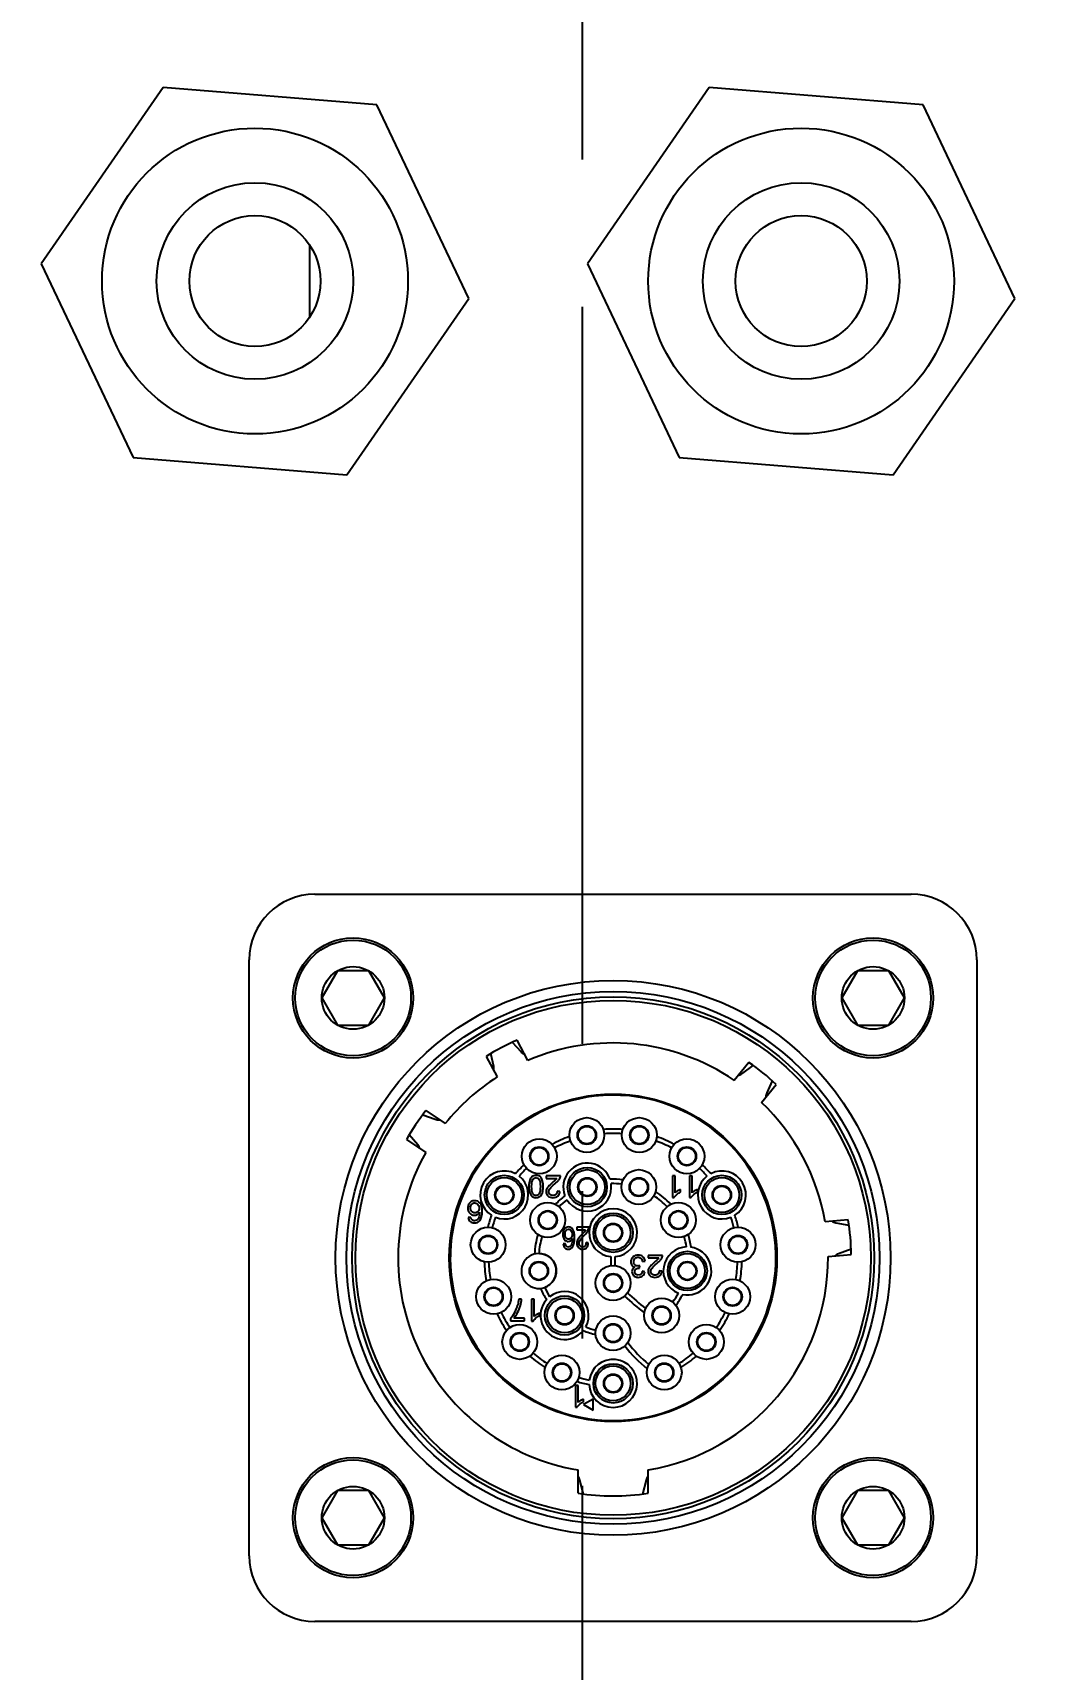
# Model space of a CAD drawing. Header units: millimetres. Extents: x 5828 to 6704, y 123 to 421.
# Drawn here: x 6355.545 to 6358.135, y 222.349 to 226.512 of the extents above; entities that cross this region are included whole.
import ezdxf

# ---------------------------------------------------------------- set-up
doc = ezdxf.new("R2010")
doc.units = ezdxf.units.MM
doc.linetypes.add('CENTER', pattern=[0.6, 0.375, -0.075, 0.075, -0.075])
for name, color, linetype in [('DIM', 7, 'Continuous'), ('中心线', 7, 'Continuous'), ('外形图', 7, 'Continuous')]:
    doc.layers.add(name, color=color, linetype=linetype)
doc.styles.add('微软雅黑', font='msyh.ttc', dxfattribs={"height": 2.1})
doc.dimstyles.new('尺寸标注_1_20比例', dxfattribs={"dimtxt": 2.1, "dimasz": 1.7, "dimexe": 0.5, "dimexo": 0.4, "dimgap": 0.5, "dimtad": 1, "dimdec": 1, "dimlfac": 20, "dimdsep": 46, "dimtxsty": '微软雅黑', "dimcen": 0.09, "dimadec": 0, "dimazin": 0, "dimtp": 0.01, "dimtm": 0.01, "dimtfac": 1, "dimtdec": 1, "dimtofl": 0, "dimtmove": 0, "dimatfit": 3, "dimfxl": 1, "dimtolj": 1, "dimarcsym": 0})

# ---------------------------------------------------------------- blocks, each defined once
blk = doc.blocks.new('*D1368')
at = {"layer": 'Defpoints', "color": 0}
for p in [(6361.5686, 224.1434), (6352.3185, 221.8684), (6361.5686, 216.9038)]:
    blk.add_point(p, dxfattribs=at)
at = {"layer": 'DIM', "color": 0, "lineweight": -2}
for p, q in [((6361.5686, 223.7434), (6361.5686, 216.4038)), ((6352.3185, 221.4684), (6352.3185, 216.4038)), ((6354.0185, 216.9038), (6359.8686, 216.9038))]:
    blk.add_line(p, q, dxfattribs=at)
at = {"layer": 'DIM', "color": 0}
for points in [[(6354.0185, 217.1872), (6354.0185, 216.6205), (6352.3185, 216.9038)], [(6359.8686, 216.6205), (6359.8686, 217.1872), (6361.5686, 216.9038)]]:
    blk.add_solid(points, dxfattribs=at)
at = {"layer": 'DIM', "color": 0, "insert": (6356.9435, 218.4952), "char_height": 2.1, "attachment_point": 5, "style": '微软雅黑'}
blk.add_mtext('\\A1;185', dxfattribs=at)

msp = doc.modelspace()

# ---------------------------------------------------------------- linework, layer by layer
at = {"layer": '中心线', "linetype": 'CENTER', "ltscale": 5}
msp.add_line((6356.9435, 220.9399), (6356.9435, 286.1022), dxfattribs=at)
at = {"layer": '外形图', "linetype": 'Continuous'}
for p, q in [((6355.8766, 226.3731), (6355.5667, 225.9244)), ((6356.4201, 226.329), (6355.8766, 226.3731)), ((6357.2655, 226.3731), (6356.9556, 225.9244)), ((6357.809, 226.329), (6357.2655, 226.3731)), ((6356.6537, 225.8363), (6356.4201, 226.329)), ((6358.0426, 225.8363), (6357.809, 226.329)), ((6356.2491, 225.9724), (6356.2491, 225.7883)), ((6355.5667, 225.9244), (6355.8003, 225.4317)), ((6356.9556, 225.9244), (6357.1892, 225.4317)), ((6356.3438, 225.3877), (6356.6537, 225.8363)), ((6357.7327, 225.3877), (6358.0426, 225.8363)), ((6355.8003, 225.4317), (6356.3438, 225.3877)), ((6357.1892, 225.4317), (6357.7327, 225.3877)), ((6356.2625, 224.3204), (6357.7792, 224.3204)), ((6356.0958, 222.637), (6356.0958, 224.1537)), ((6356.3199, 224.1255), (6356.28, 224.0565)), ((6356.3996, 224.1255), (6356.3199, 224.1255)), ((6356.4395, 224.0565), (6356.3996, 224.1255)), ((6357.6421, 224.1255), (6357.6023, 224.0565)), ((6357.7218, 224.1255), (6357.6421, 224.1255)), ((6357.7617, 224.0565), (6357.7218, 224.1255)), ((6357.9459, 224.1537), (6357.9459, 222.637)), ((6356.28, 224.0565), (6356.3199, 223.9874)), ((6356.3996, 223.9874), (6356.4395, 224.0565)), ((6357.6023, 224.0565), (6357.6421, 223.9874)), ((6357.7218, 223.9874), (6357.7617, 224.0565)), ((6356.3199, 223.9874), (6356.3996, 223.9874)), ((6357.6421, 223.9874), (6357.7218, 223.9874)), ((6356.7641, 223.9438), (6356.787, 223.9192)), ((6356.8043, 223.8973), (6356.7766, 223.9494)), ((6356.6981, 223.9077), (6356.7258, 223.8556)), ((6356.7173, 223.8822), (6356.7098, 223.9149)), ((6357.3664, 223.8927), (6357.3292, 223.8468)), ((6357.3504, 223.865), (6357.3775, 223.8847)), ((6357.3983, 223.7908), (6357.4355, 223.8367)), ((6357.4254, 223.846), (6357.4117, 223.8153)), ((6356.5367, 223.7591), (6356.5684, 223.7481)), ((6356.545, 223.7699), (6356.594, 223.7369)), ((6356.5243, 223.6827), (6356.5023, 223.708)), ((6356.9331, 223.7187), (6356.9349, 223.7187)), ((6356.9734, 223.7187), (6356.9753, 223.7187)), ((6357.0664, 223.7187), (6357.0683, 223.7187)), ((6357.1068, 223.7187), (6357.1086, 223.7187)), ((6356.4953, 223.6962), (6356.5443, 223.6632)), ((6356.9349, 223.6965), (6356.9331, 223.6965)), ((6356.9753, 223.6965), (6356.9734, 223.6965)), ((6357.0683, 223.6965), (6357.0664, 223.6965)), ((6357.1086, 223.6965), (6357.1068, 223.6965)), ((6356.812, 223.6648), (6356.8138, 223.6648)), ((6356.8138, 223.6426), (6356.812, 223.6426)), ((6356.8523, 223.6648), (6356.8542, 223.6648)), ((6356.8542, 223.6426), (6356.8523, 223.6426)), ((6357.1875, 223.6648), (6357.1894, 223.6648)), ((6357.1894, 223.6426), (6357.1875, 223.6426)), ((6357.2279, 223.6648), (6357.2297, 223.6648)), ((6357.2297, 223.6426), (6357.2279, 223.6426)), ((6356.8871, 223.6042), (6356.8504, 223.6042)), ((6356.8504, 223.6042), (6356.8504, 223.5976)), ((6356.8504, 223.5976), (6356.8776, 223.5976)), ((6356.9342, 223.5865), (6356.9361, 223.5865)), ((6356.9745, 223.5865), (6356.9764, 223.5865)), ((6357.0653, 223.5865), (6357.0672, 223.5865)), ((6357.1057, 223.5865), (6357.1075, 223.5865)), ((6357.1784, 223.6043), (6357.1716, 223.6043)), ((6357.1716, 223.6043), (6357.1717, 223.5485)), ((6357.1785, 223.5608), (6357.1784, 223.6043)), ((6357.2216, 223.6044), (6357.2148, 223.6044)), ((6357.2148, 223.6044), (6357.2149, 223.5486)), ((6357.2217, 223.5609), (6357.2216, 223.6044)), ((6356.7231, 223.5665), (6356.7249, 223.5665)), ((6356.7249, 223.5442), (6356.7231, 223.5442)), ((6356.7634, 223.5665), (6356.7653, 223.5665)), ((6356.7653, 223.5442), (6356.7634, 223.5442)), ((6356.8858, 223.5645), (6356.8788, 223.5652)), ((6356.9361, 223.5642), (6356.9342, 223.5642)), ((6356.9764, 223.5642), (6356.9745, 223.5642)), ((6357.0672, 223.5642), (6357.0653, 223.5642)), ((6357.1075, 223.5642), (6357.1057, 223.5642)), ((6357.1717, 223.5485), (6357.1761, 223.5485)), ((6357.1921, 223.5625), (6357.1921, 223.5691)), ((6357.2149, 223.5486), (6357.2192, 223.5486)), ((6357.2353, 223.5626), (6357.2353, 223.5692)), ((6357.2764, 223.5665), (6357.2783, 223.5665)), ((6357.2783, 223.5442), (6357.2764, 223.5442)), ((6357.3168, 223.5665), (6357.3186, 223.5665)), ((6357.3186, 223.5442), (6357.3168, 223.5442)), ((6356.8336, 223.5026), (6356.8355, 223.5026)), ((6356.874, 223.5026), (6356.8759, 223.5026)), ((6357.1659, 223.5026), (6357.1677, 223.5026)), ((6357.2062, 223.5026), (6357.2081, 223.5026)), ((6356.6592, 223.4984), (6356.6524, 223.4979)), ((6356.8355, 223.4803), (6356.8336, 223.4803)), ((6356.8759, 223.4803), (6356.874, 223.4803)), ((6356.9589, 223.473), (6356.9287, 223.473)), ((6356.9287, 223.473), (6356.9287, 223.4665)), ((6356.9287, 223.4665), (6356.9511, 223.4665)), ((6356.9998, 223.4703), (6357.0016, 223.4703)), ((6357.0401, 223.4703), (6357.042, 223.4703)), ((6357.1677, 223.4803), (6357.1659, 223.4803)), ((6357.2081, 223.4803), (6357.2062, 223.4803)), ((6357.6186, 223.4923), (6357.5598, 223.4871)), ((6357.5876, 223.4845), (6357.6207, 223.4787)), ((6356.682, 223.4398), (6356.6838, 223.4398)), ((6356.6838, 223.4176), (6356.682, 223.4176)), ((6356.7223, 223.4398), (6356.7242, 223.4398)), ((6356.7242, 223.4176), (6356.7223, 223.4176)), ((6356.8994, 223.4316), (6356.8938, 223.431)), ((6356.9578, 223.4333), (6356.9521, 223.434)), ((6357.0016, 223.4481), (6356.9998, 223.4481)), ((6357.042, 223.4481), (6357.0401, 223.4481)), ((6357.3175, 223.4398), (6357.3194, 223.4398)), ((6357.3194, 223.4176), (6357.3175, 223.4176)), ((6357.3579, 223.4398), (6357.3597, 223.4398)), ((6357.3597, 223.4176), (6357.3579, 223.4176)), ((6357.626, 223.4174), (6357.5945, 223.4059)), ((6357.0153, 223.3984), (6357.0153, 223.3756)), ((6357.0264, 223.3756), (6357.0264, 223.3984)), ((6357.0882, 223.3692), (6357.089, 223.3752)), ((6357.0956, 223.3859), (6357.1024, 223.3869)), ((6357.1465, 223.4015), (6357.1098, 223.4015)), ((6357.1098, 223.4015), (6357.1098, 223.395)), ((6357.1098, 223.395), (6357.137, 223.395)), ((6357.5675, 223.3986), (6357.6264, 223.4037)), ((6356.8109, 223.3731), (6356.8127, 223.3731)), ((6356.8127, 223.3509), (6356.8109, 223.3509)), ((6356.8512, 223.3731), (6356.8531, 223.3731)), ((6356.8531, 223.3509), (6356.8512, 223.3509)), ((6356.9998, 223.3426), (6357.0016, 223.3426)), ((6357.0401, 223.3426), (6357.042, 223.3426)), ((6357.1017, 223.3601), (6357.0949, 223.3614)), ((6357.1452, 223.3618), (6357.1382, 223.3625)), ((6357.1886, 223.3731), (6357.1905, 223.3731)), ((6357.1905, 223.3509), (6357.1886, 223.3509)), ((6357.229, 223.3731), (6357.2309, 223.3731)), ((6357.2309, 223.3509), (6357.229, 223.3509)), ((6356.6959, 223.3076), (6356.6977, 223.3076)), ((6356.7362, 223.3076), (6356.7381, 223.3076)), ((6357.0016, 223.3203), (6356.9998, 223.3203)), ((6357.042, 223.3203), (6357.0401, 223.3203)), ((6357.3036, 223.3076), (6357.3055, 223.3076)), ((6357.344, 223.3076), (6357.3459, 223.3076)), ((6356.6977, 223.2853), (6356.6959, 223.2853)), ((6356.7381, 223.2853), (6356.7362, 223.2853)), ((6356.7878, 223.29), (6356.7808, 223.29)), ((6356.8203, 223.29), (6356.8135, 223.29)), ((6356.8135, 223.29), (6356.8135, 223.2342)), ((6356.8203, 223.2465), (6356.8203, 223.29)), ((6356.834, 223.2481), (6356.834, 223.2547)), ((6356.8764, 223.2598), (6356.8783, 223.2598)), ((6356.9168, 223.2598), (6356.9186, 223.2598)), ((6357.1231, 223.2598), (6357.1249, 223.2598)), ((6357.1634, 223.2598), (6357.1653, 223.2598)), ((6357.3055, 223.2853), (6357.3036, 223.2853)), ((6357.3459, 223.2853), (6357.344, 223.2853)), ((6356.7596, 223.2404), (6356.7596, 223.2351)), ((6356.7596, 223.2351), (6356.7956, 223.2351)), ((6356.7956, 223.2417), (6356.7684, 223.2417)), ((6356.7956, 223.2351), (6356.7956, 223.2417)), ((6356.8135, 223.2342), (6356.8179, 223.2342)), ((6356.8783, 223.2376), (6356.8764, 223.2376)), ((6356.9186, 223.2376), (6356.9168, 223.2376)), ((6356.9998, 223.2148), (6357.0016, 223.2148)), ((6357.0401, 223.2148), (6357.042, 223.2148)), ((6357.1249, 223.2376), (6357.1231, 223.2376)), ((6357.1653, 223.2376), (6357.1634, 223.2376)), ((6356.7625, 223.1926), (6356.7644, 223.1926)), ((6356.7644, 223.1703), (6356.7625, 223.1703)), ((6356.8029, 223.1926), (6356.8047, 223.1926)), ((6356.8047, 223.1703), (6356.8029, 223.1703)), ((6357.0016, 223.1926), (6356.9998, 223.1926)), ((6357.042, 223.1926), (6357.0401, 223.1926)), ((6357.237, 223.1926), (6357.2388, 223.1926)), ((6357.2388, 223.1703), (6357.237, 223.1703)), ((6357.2773, 223.1926), (6357.2792, 223.1926)), ((6357.2792, 223.1703), (6357.2773, 223.1703)), ((6356.8697, 223.1148), (6356.8716, 223.1148)), ((6356.8716, 223.0926), (6356.8697, 223.0926)), ((6356.9101, 223.1148), (6356.912, 223.1148)), ((6356.912, 223.0926), (6356.9101, 223.0926)), ((6356.9998, 223.087), (6357.0016, 223.087)), ((6357.0401, 223.087), (6357.042, 223.087)), ((6357.1298, 223.1148), (6357.1316, 223.1148)), ((6357.1316, 223.0926), (6357.1298, 223.0926)), ((6357.1701, 223.1148), (6357.172, 223.1148)), ((6357.172, 223.0926), (6357.1701, 223.0926)), ((6356.9318, 223.0709), (6356.925, 223.0709)), ((6356.925, 223.0709), (6356.925, 223.0152)), ((6356.9318, 223.0275), (6356.9318, 223.0709)), ((6357.0016, 223.0648), (6356.9998, 223.0648)), ((6357.042, 223.0648), (6357.0401, 223.0648)), ((6356.925, 223.0152), (6356.9294, 223.0152)), ((6356.9454, 223.0291), (6356.9454, 223.0357)), ((6356.97, 223.0358), (6356.946, 223.0219)), ((6356.946, 223.0219), (6356.97, 223.008)), ((6356.97, 223.008), (6356.97, 223.0358)), ((6356.932, 222.7963), (6356.932, 222.8559)), ((6357.1097, 222.7963), (6357.1097, 222.8559)), ((6356.3199, 222.8033), (6356.28, 222.7342)), ((6356.3996, 222.8033), (6356.3199, 222.8033)), ((6356.4395, 222.7342), (6356.3996, 222.8033)), ((6356.946, 222.7944), (6356.9365, 222.8299)), ((6357.1052, 222.8299), (6357.0957, 222.7944)), ((6357.6421, 222.8033), (6357.6023, 222.7342)), ((6357.7218, 222.8033), (6357.6421, 222.8033)), ((6357.7617, 222.7342), (6357.7218, 222.8033)), ((6356.28, 222.7342), (6356.3199, 222.6652)), ((6356.3996, 222.6652), (6356.4395, 222.7342)), ((6357.6023, 222.7342), (6357.6421, 222.6652)), ((6357.7218, 222.6652), (6357.7617, 222.7342)), ((6356.3199, 222.6652), (6356.3996, 222.6652)), ((6357.6421, 222.6652), (6357.7218, 222.6652)), ((6357.7792, 222.4703), (6356.2625, 222.4703))]:
    msp.add_line(p, q, dxfattribs=at)
for centre, radius in [((6356.1102, 225.8804), 0.3889), ((6357.4991, 225.8804), 0.3889), ((6356.1102, 225.8804), 0.25), ((6357.4991, 225.8804), 0.25), ((6356.1102, 225.8804), 0.1667), ((6357.4991, 225.8804), 0.1667), ((6356.3597, 224.0565), 0.1528), ((6357.682, 224.0565), 0.1528), ((6356.3597, 224.0565), 0.1472), ((6357.682, 224.0565), 0.1472), ((6356.3597, 224.0565), 0.0797), ((6357.682, 224.0565), 0.0797), ((6357.0209, 223.3953), 0.7056), ((6357.0209, 223.3953), 0.6778), ((6357.0209, 223.3953), 0.6639), ((6357.0209, 223.3953), 0.655), ((6357.0209, 223.3953), 0.4167), ((6356.9542, 223.7076), 0.0444), ((6357.0875, 223.7076), 0.0444), ((6356.9542, 223.7076), 0.0239), ((6356.9542, 223.7076), 0.0222), ((6357.0875, 223.7076), 0.0239), ((6357.0875, 223.7076), 0.0222), ((6356.8331, 223.6537), 0.0444), ((6356.8331, 223.6537), 0.0239), ((6356.8331, 223.6537), 0.0222), ((6357.2086, 223.6537), 0.0444), ((6357.2086, 223.6537), 0.0239), ((6357.2086, 223.6537), 0.0222), ((6356.9553, 223.5753), 0.05), ((6356.7442, 223.5553), 0.05), ((6356.7442, 223.5553), 0.0444), ((6356.9553, 223.5753), 0.0444), ((6356.9553, 223.5753), 0.0239), ((6356.9553, 223.5753), 0.0222), ((6357.0864, 223.5753), 0.0444), ((6357.0864, 223.5753), 0.0239), ((6357.0864, 223.5753), 0.0222), ((6357.2975, 223.5553), 0.05), ((6357.2975, 223.5553), 0.0444), ((6356.7442, 223.5553), 0.0239), ((6356.7442, 223.5553), 0.0222), ((6357.2975, 223.5553), 0.0239), ((6357.2975, 223.5553), 0.0222), ((6356.8547, 223.4915), 0.0444), ((6356.8547, 223.4915), 0.0239), ((6356.8547, 223.4915), 0.0222), ((6357.0209, 223.4592), 0.05), ((6357.0209, 223.4592), 0.0444), ((6357.187, 223.4915), 0.0444), ((6357.187, 223.4915), 0.0239), ((6357.187, 223.4915), 0.0222), ((6356.7031, 223.4287), 0.0444), ((6357.0209, 223.4592), 0.0239), ((6357.0209, 223.4592), 0.0222), ((6357.3386, 223.4287), 0.0444), ((6356.7031, 223.4287), 0.0239), ((6356.7031, 223.4287), 0.0222), ((6357.3386, 223.4287), 0.0239), ((6357.3386, 223.4287), 0.0222), ((6356.832, 223.362), 0.0239), ((6356.832, 223.362), 0.0222), ((6357.0209, 223.3315), 0.0444), ((6357.2097, 223.362), 0.05), ((6357.2097, 223.362), 0.0444), ((6357.2097, 223.362), 0.0239), ((6357.2097, 223.362), 0.0222), ((6356.717, 223.2965), 0.0444), ((6357.0209, 223.3315), 0.0239), ((6357.0209, 223.3315), 0.0222), ((6357.3248, 223.2965), 0.0444), ((6356.717, 223.2965), 0.0239), ((6356.717, 223.2965), 0.0222), ((6356.8975, 223.2487), 0.05), ((6356.8975, 223.2487), 0.0444), ((6357.1442, 223.2487), 0.0444), ((6357.3248, 223.2965), 0.0239), ((6357.3248, 223.2965), 0.0222), ((6356.8975, 223.2487), 0.0239), ((6356.8975, 223.2487), 0.0222), ((6357.1442, 223.2487), 0.0239), ((6357.1442, 223.2487), 0.0222), ((6356.7836, 223.1815), 0.0444), ((6357.0209, 223.2037), 0.0444), ((6357.0209, 223.2037), 0.0239), ((6357.0209, 223.2037), 0.0222), ((6357.2581, 223.1815), 0.0444), ((6356.7836, 223.1815), 0.0239), ((6356.7836, 223.1815), 0.0222), ((6357.2581, 223.1815), 0.0239), ((6357.2581, 223.1815), 0.0222), ((6356.8909, 223.1037), 0.0444), ((6356.8909, 223.1037), 0.0239), ((6356.8909, 223.1037), 0.0222), ((6357.0209, 223.0759), 0.05), ((6357.1509, 223.1037), 0.0444), ((6357.1509, 223.1037), 0.0239), ((6357.1509, 223.1037), 0.0222), ((6357.0209, 223.0759), 0.0444), ((6357.0209, 223.0759), 0.0239), ((6357.0209, 223.0759), 0.0222), ((6356.3597, 222.7342), 0.1528), ((6356.3597, 222.7342), 0.1472), ((6357.682, 222.7342), 0.1528), ((6357.682, 222.7342), 0.1472), ((6356.3597, 222.7342), 0.0797), ((6357.682, 222.7342), 0.0797)]:
    msp.add_circle(centre, radius, dxfattribs=at)
for centre, radius, start, end in [((6356.2625, 224.1537), 0.1667, 90, 180), ((6357.7792, 224.1537), 0.1667, 0, 90), ((6357.0209, 223.3953), 0.6056, 113.791, 122.209), ((6356.8073, 223.9382), 0.0278, 223, 246.1304), ((6357.0209, 223.3953), 0.5467, 55.6633, 113.3367), ((6356.6902, 223.8759), 0.0278, 349.8696, 13), ((6357.0209, 223.3953), 0.6056, 46.791, 55.209), ((6357.0209, 223.3953), 0.5467, 122.6633, 141.3367), ((6357.3341, 223.8875), 0.0278, 282.8696, 306), ((6357.0209, 223.3953), 0.4139, 96.6702, 178.0503), ((6357.0209, 223.3953), 0.4139, 358.0503, 96.6702), ((6357.0209, 223.3953), 0.5467, 9.6633, 46.3367), ((6357.4371, 223.804), 0.0278, 156, 179.1304), ((6357.0209, 223.3953), 0.6056, 141.791, 150.209), ((6356.5775, 223.7744), 0.0278, 251, 274.1304), ((6357.0209, 223.3953), 0.3278, 85.6789, 94.3211), ((6357.0209, 223.3953), 0.3167, 85.9487, 94.0513), ((6356.5033, 223.6645), 0.0278, 17.8696, 41), ((6357.0209, 223.3953), 0.3278, 109.7848, 118.2785), ((6357.0209, 223.3953), 0.3167, 110.0546, 118.0136), ((6357.0209, 223.3953), 0.3167, 61.9864, 69.9454), ((6357.0209, 223.3953), 0.3278, 61.7215, 70.2152), ((6357.0209, 223.3953), 0.5467, 150.6633, 260.6421), ((6357.0209, 223.3953), 0.3278, 133.747, 139.2222), ((6356.9553, 223.5753), 0.0611, 18.954, 201.069), ((6357.0209, 223.3953), 0.3278, 40.7778, 46.253), ((6356.7442, 223.5553), 0.0611, 62.2463, 237.6709), ((6356.7442, 223.5553), 0.0611, 248.2028, 51.7153), ((6357.0209, 223.3953), 0.3167, 134.0118, 138.9509), ((6356.9553, 223.5753), 0.0611, 211.7242, 8.2988), ((6357.0209, 223.3953), 0.2, 82.7884, 92.223), ((6357.0209, 223.3953), 0.1889, 83.3815, 91.5424), ((6357.2975, 223.5553), 0.0611, 128.2856, 291.7983), ((6357.0209, 223.3953), 0.3167, 41.0518, 45.9882), ((6357.2975, 223.5553), 0.0611, 302.3291, 117.7537), ((6356.8425, 223.5725), 0.0356, 194.3399, 196.0951), ((6357.0209, 223.3953), 0.2, 127.8, 137.139), ((6357.0209, 223.3953), 0.1889, 128.4806, 136.5724), ((6357.0209, 223.3953), 0.1889, 43.4276, 56.5955), ((6357.0209, 223.3953), 0.2, 42.861, 57.1886), ((6357.2557, 223.5193), 0.0479, 115.2769, 116.9697), ((6357.0209, 223.3953), 0.3278, 160.6951, 166.2743), ((6357.0209, 223.4592), 0.0611, 275.2159, 264.7841), ((6357.0209, 223.3953), 0.3278, 13.7257, 19.3049), ((6357.0209, 223.3953), 0.3167, 160.9691, 166.0164), ((6357.0209, 223.3953), 0.3167, 13.9836, 19.0343), ((6357.5924, 223.5119), 0.0278, 236.8696, 260), ((6357.0209, 223.3953), 0.6056, 0.791, 9.209), ((6357.0209, 223.3953), 0.2, 162.7541, 177.2027), ((6357.0209, 223.3953), 0.1889, 163.3206, 176.6281), ((6357.2097, 223.362), 0.0611, 91.921, 248.063), ((6357.2097, 223.362), 0.0611, 258.7096, 81.2745), ((6357.0209, 223.3953), 0.1889, 8.446, 16.6794), ((6357.0209, 223.3953), 0.2, 7.779, 17.2459), ((6357.0209, 223.3953), 0.4139, 178.0503, 180), ((6357.0209, 223.3953), 0.4139, 180, 276.6702), ((6357.0209, 223.3953), 0.3278, 181.7494, 190.2868), ((6357.0209, 223.3953), 0.3167, 182.0073, 190.0313), ((6356.832, 223.362), 0.0444, 90, 290.016), ((6356.832, 223.362), 0.0444, 290.016, 90), ((6356.8313, 223.3566), 0.0499, 87.6844, 88.914), ((6357.0209, 223.3953), 0.4139, 276.6702, 358.0503), ((6357.0209, 223.3953), 0.5467, 279.3579, 0.3367), ((6357.0209, 223.3953), 0.3167, 349.9687, 357.9927), ((6357.0209, 223.3953), 0.3278, 349.7132, 358.2506), ((6357.604, 223.3798), 0.0278, 110, 133.1304), ((6357.0209, 223.3953), 0.2, 202.8133, 212.1511), ((6357.0209, 223.3953), 0.1892, 203.3824, 211.486), ((6356.8975, 223.2487), 0.0611, 331.7097, 128.4771), ((6357.5083, 223.7823), 0.6667, 226.5836, 232.2526), ((6357.5083, 223.7823), 0.6556, 226.5528, 231.8664), ((6357.0209, 223.3953), 0.1889, 323.4503, 331.5381), ((6357.0209, 223.3953), 0.2, 322.8621, 332.205), ((6357.0209, 223.3953), 0.3278, 205.7642, 214.3039), ((6357.0209, 223.3953), 0.3167, 206.0197, 214.0409), ((6356.6905, 223.3001), 0.0913, 330.7223, 343.8493), ((6356.843, 223.2295), 0.0268, 109.673, 111.4339), ((6356.8975, 223.2487), 0.0611, 138.8217, 321.0567), ((6357.0209, 223.3953), 0.3167, 325.9591, 333.9803), ((6357.0209, 223.3953), 0.3278, 325.6961, 334.2358), ((6357.0209, 223.3953), 0.2, 247.7273, 257.1978), ((6357.0209, 223.3953), 0.1889, 248.4043, 256.6124), ((6357.3121, 223.3694), 0.3278, 217.227, 231.3785), ((6357.3121, 223.3694), 0.3167, 216.7639, 230.7026), ((6357.0209, 223.3953), 0.3278, 229.7742, 238.2435), ((6357.0209, 223.3953), 0.3167, 230.0372, 237.9767), ((6357.0209, 223.0759), 0.0611, 182.4352, 171.8995), ((6357.0209, 223.3953), 0.3167, 302.0233, 309.9628), ((6357.0209, 223.3953), 0.3278, 301.7565, 310.2258), ((6357.0209, 223.3953), 0.3167, 253.9769, 258.9855), ((6357.0209, 223.3953), 0.3278, 253.7101, 259.2647), ((6356.9658, 222.9858), 0.0479, 115.1669, 116.863), ((6356.9097, 222.8227), 0.0278, 15, 36.7381), ((6357.132, 222.8227), 0.0278, 143.2619, 165), ((6357.0209, 223.3953), 0.6056, 261.5591, 278.4409), ((6356.2625, 222.637), 0.1667, 180, 270), ((6357.7792, 222.637), 0.1667, 270, 0)]:
    msp.add_arc(centre, radius, start, end, dxfattribs=at)
for points in [[(6356.8089, 223.5926), (6356.8075, 223.5886), (6356.8068, 223.5833), (6356.8068, 223.5768)], [(6356.8149, 223.6019), (6356.8122, 223.5997), (6356.8102, 223.5966), (6356.8089, 223.5926)], [(6356.8138, 223.5768), (6356.8138, 223.5859), (6356.8149, 223.5919), (6356.8171, 223.595)], [(6356.8249, 223.6051), (6356.8209, 223.6051), (6356.8175, 223.6041), (6356.8149, 223.6019)], [(6356.8171, 223.595), (6356.8192, 223.598), (6356.8218, 223.5995), (6356.8249, 223.5995)], [(6356.8376, 223.5994), (6356.8345, 223.6032), (6356.8303, 223.6051), (6356.8249, 223.6051)], [(6356.8249, 223.5995), (6356.8281, 223.5995), (6356.8307, 223.598), (6356.8329, 223.595)], [(6356.8329, 223.595), (6356.835, 223.592), (6356.836, 223.5859), (6356.836, 223.5768)], [(6356.8431, 223.5768), (6356.8431, 223.5872), (6356.8412, 223.5947), (6356.8376, 223.5994)], [(6356.8669, 223.5869), (6356.862, 223.5828), (6356.8585, 223.5795), (6356.8563, 223.5772)], [(6356.8606, 223.5719), (6356.8628, 223.5748), (6356.8669, 223.5787), (6356.8729, 223.5836)], [(6356.8747, 223.5939), (6356.8736, 223.5927), (6356.8709, 223.5904), (6356.8669, 223.5869)], [(6356.8729, 223.5836), (6356.8768, 223.5868), (6356.8798, 223.5896), (6356.8818, 223.592)], [(6356.8776, 223.5976), (6356.8769, 223.5964), (6356.8759, 223.5952), (6356.8747, 223.5939)], [(6356.8818, 223.592), (6356.8839, 223.5945), (6356.8854, 223.5969), (6356.8863, 223.5994)], [(6356.8863, 223.5994), (6356.8869, 223.601), (6356.8872, 223.6025), (6356.8871, 223.6042)], [(6356.6688, 223.5408), (6356.6655, 223.5408), (6356.6625, 223.54), (6356.6599, 223.5384)], [(6356.6827, 223.5345), (6356.6792, 223.5387), (6356.6745, 223.5408), (6356.6688, 223.5408)], [(6356.8068, 223.5768), (6356.8068, 223.5713), (6356.8072, 223.5669), (6356.8081, 223.5637)], [(6356.8084, 223.5626), (6356.8092, 223.5598), (6356.8102, 223.5574), (6356.8115, 223.5554)], [(6356.8115, 223.5554), (6356.813, 223.5531), (6356.8149, 223.5514), (6356.8171, 223.5502)], [(6356.8171, 223.5586), (6356.8149, 223.5616), (6356.8138, 223.5676), (6356.8138, 223.5768)], [(6356.825, 223.554), (6356.8218, 223.554), (6356.8192, 223.5556), (6356.8171, 223.5586)], [(6356.8171, 223.5502), (6356.8194, 223.549), (6356.822, 223.5484), (6356.8249, 223.5484)], [(6356.8249, 223.5484), (6356.829, 223.5484), (6356.8324, 223.5495), (6356.835, 223.5517)], [(6356.8325, 223.558), (6356.8307, 223.5554), (6356.8282, 223.554), (6356.825, 223.554)], [(6356.836, 223.5768), (6356.836, 223.5677), (6356.8349, 223.5614), (6356.8325, 223.558)], [(6356.835, 223.5517), (6356.8377, 223.5538), (6356.8397, 223.5569), (6356.841, 223.5609)], [(6356.841, 223.5609), (6356.8424, 223.565), (6356.8431, 223.5702), (6356.8431, 223.5768)], [(6356.8518, 223.5704), (6356.8509, 223.5683), (6356.8504, 223.5661), (6356.8504, 223.5638)], [(6356.8504, 223.5638), (6356.8504, 223.5595), (6356.852, 223.5558), (6356.8551, 223.5528)], [(6356.8563, 223.5772), (6356.8542, 223.5748), (6356.8527, 223.5725), (6356.8518, 223.5704)], [(6356.8551, 223.5528), (6356.8582, 223.5499), (6356.8625, 223.5484), (6356.8678, 223.5484)], [(6356.8575, 223.5637), (6356.8575, 223.5662), (6356.8585, 223.569), (6356.8606, 223.5719)], [(6356.8604, 223.5568), (6356.8584, 223.5587), (6356.8575, 223.561), (6356.8575, 223.5637)], [(6356.8679, 223.554), (6356.8648, 223.554), (6356.8623, 223.555), (6356.8604, 223.5568)], [(6356.8678, 223.5484), (6356.8731, 223.5484), (6356.8773, 223.5498), (6356.8804, 223.5525)], [(6356.8758, 223.557), (6356.8738, 223.555), (6356.8712, 223.554), (6356.8679, 223.554)], [(6356.8788, 223.5652), (6356.8788, 223.5617), (6356.8778, 223.559), (6356.8758, 223.557)], [(6356.8804, 223.5525), (6356.8835, 223.5553), (6356.8853, 223.5592), (6356.8858, 223.5645)], [(6357.1761, 223.5485), (6357.1773, 223.5509), (6357.1793, 223.5534), (6357.1821, 223.556)], [(6357.185, 223.5656), (6357.1823, 223.564), (6357.1802, 223.5624), (6357.1785, 223.5608)], [(6357.1821, 223.556), (6357.185, 223.5585), (6357.1883, 223.5607), (6357.1921, 223.5625)], [(6357.1921, 223.5691), (6357.19, 223.5683), (6357.1876, 223.5671), (6357.185, 223.5656)], [(6357.2192, 223.5486), (6357.2205, 223.551), (6357.2225, 223.5535), (6357.2253, 223.556)], [(6357.2281, 223.5656), (6357.2255, 223.5641), (6357.2233, 223.5625), (6357.2217, 223.5609)], [(6357.2253, 223.556), (6357.2278, 223.5583), (6357.2308, 223.5603), (6357.234, 223.5619)], [(6357.2353, 223.5692), (6357.2332, 223.5684), (6357.2308, 223.5672), (6357.2281, 223.5656)], [(6356.6537, 223.5315), (6356.6522, 223.5285), (6356.6514, 223.5253), (6356.6514, 223.5218)], [(6356.6514, 223.5218), (6356.6514, 223.5165), (6356.6531, 223.5122), (6356.6562, 223.5088)], [(6356.6599, 223.5384), (6356.6573, 223.5368), (6356.6552, 223.5345), (6356.6537, 223.5315)], [(6356.6562, 223.5088), (6356.6594, 223.5055), (6356.6633, 223.5038), (6356.6678, 223.5038)], [(6356.6584, 223.5222), (6356.6584, 223.5262), (6356.6595, 223.5294), (6356.6615, 223.5317)], [(6356.6615, 223.5132), (6356.6594, 223.5154), (6356.6584, 223.5184), (6356.6584, 223.5222)], [(6356.6615, 223.5317), (6356.6636, 223.534), (6356.6661, 223.5352), (6356.6689, 223.5352)], [(6356.6692, 223.5098), (6356.6661, 223.5098), (6356.6635, 223.511), (6356.6615, 223.5132)], [(6356.6678, 223.5038), (6356.6705, 223.5038), (6356.673, 223.5044), (6356.6753, 223.5056)], [(6356.6689, 223.5352), (6356.6709, 223.5352), (6356.6728, 223.5346), (6356.6746, 223.5335)], [(6356.6771, 223.5131), (6356.6749, 223.511), (6356.6723, 223.5098), (6356.6692, 223.5098)], [(6356.6746, 223.5335), (6356.6764, 223.5324), (6356.6778, 223.5307), (6356.6788, 223.5286)], [(6356.6753, 223.5056), (6356.6777, 223.5068), (6356.6797, 223.5087), (6356.6813, 223.5112)], [(6356.6803, 223.5218), (6356.6803, 223.5183), (6356.6792, 223.5154), (6356.6771, 223.5131)], [(6356.6788, 223.5286), (6356.6798, 223.5265), (6356.6803, 223.5242), (6356.6803, 223.5218)], [(6356.6813, 223.5112), (6356.6813, 223.5056), (6356.6807, 223.5014), (6356.6794, 223.4983)], [(6356.6822, 223.4904), (6356.6861, 223.4953), (6356.6881, 223.5031), (6356.6881, 223.5138)], [(6356.6881, 223.5138), (6356.6881, 223.5235), (6356.6863, 223.5304), (6356.6827, 223.5345)], [(6356.6524, 223.4979), (6356.653, 223.4936), (6356.6547, 223.4902), (6356.6575, 223.4877)], [(6356.6575, 223.4877), (6356.6603, 223.4853), (6356.6638, 223.484), (6356.6682, 223.484)], [(6356.6618, 223.4926), (6356.6607, 223.4938), (6356.6598, 223.4958), (6356.6592, 223.4984)], [(6356.6686, 223.4897), (6356.6659, 223.4897), (6356.6636, 223.4906), (6356.6618, 223.4926)], [(6356.6682, 223.484), (6356.6741, 223.484), (6356.6787, 223.4862), (6356.6822, 223.4904)], [(6356.6743, 223.4915), (6356.6727, 223.4903), (6356.6708, 223.4897), (6356.6686, 223.4897)], [(6356.6794, 223.4983), (6356.6782, 223.4953), (6356.6765, 223.4931), (6356.6743, 223.4915)], [(6356.8951, 223.4651), (6356.8937, 223.4621), (6356.893, 223.4587), (6356.893, 223.455)], [(6356.9003, 223.4718), (6356.8981, 223.4704), (6356.8964, 223.4682), (6356.8951, 223.4651)], [(6356.8987, 223.4554), (6356.8987, 223.4594), (6356.8996, 223.4626), (6356.9013, 223.4649)], [(6356.9073, 223.474), (6356.9047, 223.474), (6356.9024, 223.4732), (6356.9003, 223.4718)], [(6356.9013, 223.4649), (6356.9031, 223.4672), (6356.905, 223.4684), (6356.9072, 223.4684)], [(6356.9072, 223.4684), (6356.9097, 223.4684), (6356.9119, 223.4671), (6356.9138, 223.4647)], [(6356.9187, 223.4678), (6356.9157, 223.4719), (6356.9119, 223.474), (6356.9073, 223.474)], [(6356.9138, 223.4647), (6356.9157, 223.4623), (6356.9167, 223.459), (6356.9167, 223.455)], [(6356.9231, 223.447), (6356.9231, 223.4567), (6356.9216, 223.4636), (6356.9187, 223.4678)], [(6356.9487, 223.4628), (6356.9478, 223.4615), (6356.9456, 223.4592), (6356.9423, 223.4558)], [(6356.9472, 223.4525), (6356.9517, 223.4569), (6356.9548, 223.4608), (6356.9565, 223.4641)], [(6356.9511, 223.4665), (6356.9505, 223.4652), (6356.9497, 223.464), (6356.9487, 223.4628)], [(6356.9565, 223.4641), (6356.9582, 223.4674), (6356.959, 223.4704), (6356.9589, 223.473)], [(6356.893, 223.455), (6356.893, 223.4496), (6356.8944, 223.4452), (6356.8971, 223.4419)], [(6356.8938, 223.431), (6356.8944, 223.4266), (6356.8958, 223.4231), (6356.8981, 223.4208)], [(6356.8971, 223.4419), (6356.8998, 223.4386), (6356.9029, 223.437), (6356.9065, 223.437)], [(6356.8981, 223.4208), (6356.9004, 223.4184), (6356.9034, 223.4172), (6356.9068, 223.4172)], [(6356.9013, 223.4463), (6356.8996, 223.4485), (6356.8987, 223.4515), (6356.8987, 223.4554)], [(6356.9018, 223.4255), (6356.9007, 223.4267), (6356.8999, 223.4287), (6356.8994, 223.4316)], [(6356.9076, 223.443), (6356.9051, 223.443), (6356.9031, 223.4441), (6356.9013, 223.4463)], [(6356.9071, 223.4228), (6356.9051, 223.4228), (6356.9033, 223.4237), (6356.9018, 223.4255)], [(6356.9065, 223.437), (6356.9087, 223.437), (6356.9107, 223.4376), (6356.9127, 223.4389)], [(6356.9068, 223.4172), (6356.9116, 223.4172), (6356.9155, 223.4195), (6356.9185, 223.4241)], [(6356.915, 223.4289), (6356.913, 223.4249), (6356.9104, 223.4228), (6356.9071, 223.4228)], [(6356.914, 223.4463), (6356.9122, 223.4441), (6356.91, 223.443), (6356.9076, 223.443)], [(6356.9127, 223.4389), (6356.9147, 223.4401), (6356.9162, 223.4419), (6356.9175, 223.4444)], [(6356.9167, 223.455), (6356.9167, 223.4513), (6356.9158, 223.4484), (6356.914, 223.4463)], [(6356.9175, 223.4444), (6356.9175, 223.4375), (6356.9167, 223.4324), (6356.915, 223.4289)], [(6356.9185, 223.4241), (6356.9216, 223.4286), (6356.9231, 223.4363), (6356.9231, 223.447)], [(6356.9317, 223.4428), (6356.9298, 223.4396), (6356.9288, 223.4362), (6356.9288, 223.4326)], [(6356.9288, 223.4326), (6356.9288, 223.4286), (6356.93, 223.4251), (6356.9324, 223.4219)], [(6356.9423, 223.4558), (6356.937, 223.4504), (6356.9335, 223.446), (6356.9317, 223.4428)], [(6356.9324, 223.4219), (6356.9348, 223.4188), (6356.9383, 223.4172), (6356.943, 223.4172)], [(6356.9345, 223.4325), (6356.9345, 223.4349), (6356.9354, 223.4375), (6356.937, 223.4404)], [(6356.937, 223.4255), (6356.9354, 223.4273), (6356.9345, 223.4296), (6356.9345, 223.4325)], [(6356.937, 223.4404), (6356.9386, 223.4432), (6356.942, 223.4473), (6356.9472, 223.4525)], [(6356.9432, 223.4228), (6356.9407, 223.4228), (6356.9387, 223.4237), (6356.937, 223.4255)], [(6356.943, 223.4172), (6356.9472, 223.4172), (6356.9507, 223.4186), (6356.9533, 223.4213)], [(6356.9496, 223.4258), (6356.9479, 223.4238), (6356.9458, 223.4228), (6356.9432, 223.4228)], [(6356.9521, 223.434), (6356.9521, 223.4305), (6356.9512, 223.4277), (6356.9496, 223.4258)], [(6356.9533, 223.4213), (6356.9559, 223.424), (6356.9574, 223.428), (6356.9578, 223.4333)], [(6357.0713, 223.3975), (6357.0678, 223.3941), (6357.066, 223.39), (6357.066, 223.3851)], [(6357.066, 223.3851), (6357.066, 223.3815), (6357.0669, 223.3786), (6357.0688, 223.3762)], [(6357.0688, 223.3762), (6357.0706, 223.3738), (6357.0732, 223.3722), (6357.0764, 223.3714)], [(6357.0848, 223.4025), (6357.0794, 223.4025), (6357.0749, 223.4008), (6357.0713, 223.3975)], [(6357.0733, 223.3853), (6357.0733, 223.3886), (6357.0744, 223.3913), (6357.0766, 223.3935)], [(6357.0763, 223.3775), (6357.0743, 223.3796), (6357.0733, 223.3822), (6357.0733, 223.3853)], [(6357.0841, 223.3745), (6357.081, 223.3745), (6357.0784, 223.3755), (6357.0763, 223.3775)], [(6357.0766, 223.3935), (6357.0788, 223.3958), (6357.0815, 223.3969), (6357.0847, 223.3969)], [(6357.089, 223.3752), (6357.0871, 223.3747), (6357.0854, 223.3745), (6357.0841, 223.3745)], [(6357.0847, 223.3969), (6357.0874, 223.3969), (6357.0897, 223.396), (6357.0916, 223.3943)], [(6357.0969, 223.3982), (6357.0937, 223.4011), (6357.0896, 223.4025), (6357.0848, 223.4025)], [(6357.0916, 223.3943), (6357.0935, 223.3926), (6357.0948, 223.3898), (6357.0956, 223.3859)], [(6357.1024, 223.3869), (6357.102, 223.3915), (6357.1001, 223.3953), (6357.0969, 223.3982)], [(6357.1157, 223.3745), (6357.1136, 223.3722), (6357.1121, 223.3699), (6357.1112, 223.3677)], [(6357.1263, 223.3843), (6357.1214, 223.3801), (6357.1179, 223.3769), (6357.1157, 223.3745)], [(6357.12, 223.3692), (6357.1222, 223.3721), (6357.1263, 223.3761), (6357.1323, 223.381)], [(6357.1341, 223.3913), (6357.133, 223.3901), (6357.1303, 223.3877), (6357.1263, 223.3843)], [(6357.1323, 223.381), (6357.1362, 223.3842), (6357.1392, 223.387), (6357.1412, 223.3894)], [(6357.137, 223.395), (6357.1363, 223.3938), (6357.1353, 223.3925), (6357.1341, 223.3913)], [(6357.1412, 223.3894), (6357.1433, 223.3918), (6357.1448, 223.3943), (6357.1457, 223.3968)], [(6357.1457, 223.3968), (6357.1463, 223.3983), (6357.1466, 223.3999), (6357.1465, 223.4015)], [(6357.0707, 223.3667), (6357.0694, 223.3648), (6357.0688, 223.3626), (6357.0688, 223.3602)], [(6357.0688, 223.3602), (6357.0688, 223.3577), (6357.0694, 223.3553), (6357.0708, 223.353)], [(6357.0764, 223.3714), (6357.0739, 223.3703), (6357.072, 223.3687), (6357.0707, 223.3667)], [(6357.0708, 223.353), (6357.0722, 223.3508), (6357.0741, 223.349), (6357.0766, 223.3477)], [(6357.0758, 223.36), (6357.0758, 223.3632), (6357.0769, 223.3655), (6357.0793, 223.367)], [(6357.0783, 223.3538), (6357.0766, 223.3555), (6357.0758, 223.3575), (6357.0758, 223.36)], [(6357.0766, 223.3477), (6357.0792, 223.3464), (6357.082, 223.3457), (6357.085, 223.3457)], [(6357.0849, 223.3513), (6357.0822, 223.3513), (6357.08, 223.3522), (6357.0783, 223.3538)], [(6357.0793, 223.367), (6357.0816, 223.3686), (6357.0842, 223.3693), (6357.0871, 223.3693)], [(6357.0915, 223.3538), (6357.0898, 223.3522), (6357.0875, 223.3513), (6357.0849, 223.3513)], [(6357.085, 223.3457), (6357.0894, 223.3457), (6357.0931, 223.347), (6357.096, 223.3495)], [(6357.0871, 223.3693), (6357.0874, 223.3693), (6357.0877, 223.3693), (6357.0882, 223.3692)], [(6357.0949, 223.3614), (6357.0944, 223.358), (6357.0933, 223.3555), (6357.0915, 223.3538)], [(6357.096, 223.3495), (6357.099, 223.352), (6357.1009, 223.3556), (6357.1017, 223.3601)], [(6357.1112, 223.3677), (6357.1103, 223.3656), (6357.1098, 223.3634), (6357.1098, 223.3612)], [(6357.1098, 223.3612), (6357.1098, 223.3568), (6357.1114, 223.3531), (6357.1145, 223.3502)], [(6357.1145, 223.3502), (6357.1176, 223.3472), (6357.1219, 223.3457), (6357.1272, 223.3457)], [(6357.1169, 223.361), (6357.1169, 223.3636), (6357.1179, 223.3664), (6357.12, 223.3692)], [(6357.1198, 223.3542), (6357.1178, 223.356), (6357.1169, 223.3583), (6357.1169, 223.361)], [(6357.1273, 223.3514), (6357.1242, 223.3514), (6357.1217, 223.3523), (6357.1198, 223.3542)], [(6357.1272, 223.3457), (6357.1325, 223.3457), (6357.1367, 223.3471), (6357.1398, 223.3499)], [(6357.1352, 223.3543), (6357.1332, 223.3524), (6357.1306, 223.3514), (6357.1273, 223.3514)], [(6357.1382, 223.3625), (6357.1382, 223.359), (6357.1372, 223.3563), (6357.1352, 223.3543)], [(6357.1398, 223.3499), (6357.1429, 223.3526), (6357.1447, 223.3566), (6357.1452, 223.3618)], [(6356.8593, 223.327), (6356.8557, 223.3241), (6356.8515, 223.3219), (6356.8472, 223.3202)], [(6356.7701, 223.2554), (6356.7667, 223.2492), (6356.7632, 223.2442), (6356.7596, 223.2404)], [(6356.7684, 223.2417), (6356.7719, 223.2456), (6356.7751, 223.2505), (6356.7782, 223.2562)], [(6356.7808, 223.29), (6356.7804, 223.2844), (6356.7795, 223.2794), (6356.7782, 223.2747)], [(6356.7782, 223.2562), (6356.7813, 223.262), (6356.7836, 223.2679), (6356.7852, 223.2741)], [(6356.7852, 223.2741), (6356.7869, 223.2803), (6356.7877, 223.2856), (6356.7878, 223.29)], [(6356.8268, 223.2512), (6356.8242, 223.2496), (6356.822, 223.2481), (6356.8203, 223.2465)], [(6356.8332, 223.2544), (6356.8313, 223.2537), (6356.8291, 223.2526), (6356.8268, 223.2512)], [(6356.8179, 223.2342), (6356.8191, 223.2366), (6356.8211, 223.2391), (6356.824, 223.2416)], [(6356.824, 223.2416), (6356.8268, 223.2442), (6356.8302, 223.2463), (6356.834, 223.2481)], [(6356.9294, 223.0152), (6356.9306, 223.0176), (6356.9326, 223.02), (6356.9354, 223.0226)], [(6356.9383, 223.0322), (6356.9356, 223.0306), (6356.9334, 223.0291), (6356.9318, 223.0275)], [(6356.9354, 223.0226), (6356.938, 223.0249), (6356.9409, 223.0268), (6356.9441, 223.0285)], [(6356.9454, 223.0357), (6356.9433, 223.0349), (6356.9409, 223.0338), (6356.9383, 223.0322)]]:
    msp.add_open_spline(points, degree=3, dxfattribs=at)
msp.add_open_spline([(6356.8334, 223.4064), (6356.8423, 223.4061), (6356.8604, 223.3999), (6356.8769, 223.3767), (6356.8773, 223.3483), (6356.8664, 223.3324), (6356.8593, 223.327)], degree=3, knots=[0, 0, 0, 0, 0.250033, 0.500017, 0.749993, 1, 1, 1, 1], dxfattribs=at)

# ---------------------------------------------------------------- dimensions: what is measured, and where the dimension line sits
at = {"layer": 'DIM'}
dim = msp.add_linear_dim(base=(6361.5686, 216.9038), p1=(6352.3185, 221.8684), p2=(6361.5686, 224.1434), dimstyle='尺寸标注_1_20比例', dxfattribs=at)
dim.commit()
dim.dimension.update_dxf_attribs({"geometry": '*D1368', "text_midpoint": (6356.9435, 216.9038), "dimtype": 160})

doc.saveas('drawing.dxf')
